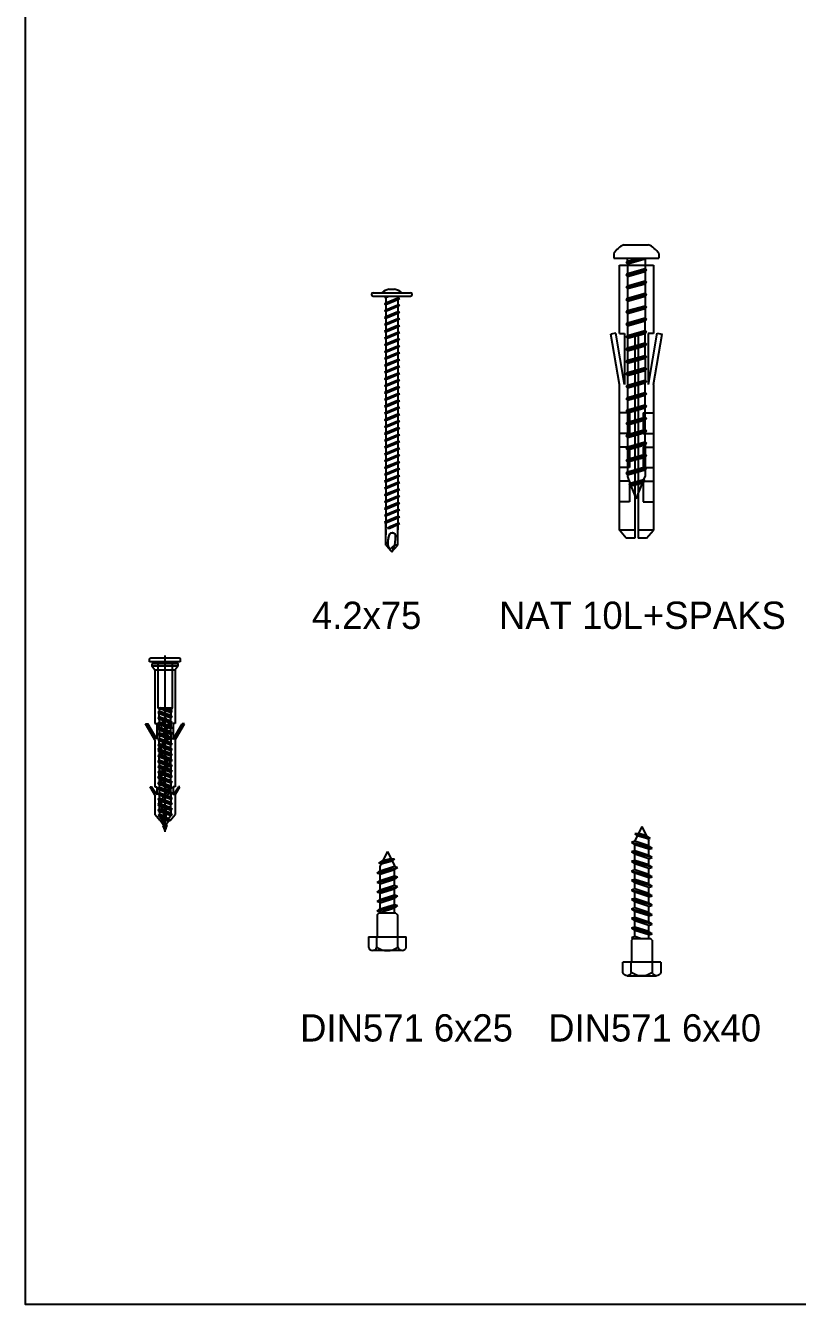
# Model space of a CAD drawing. Extents: x -395 to 1364, y -31 to 719.
# Drawn here: x -395.4 to -168.9, y -30.7 to 344.2 of the extents above; entities that cross this region are included whole.
import ezdxf

# ---------------------------------------------------------------- set-up
doc = ezdxf.new("R2010")
doc.units = 0
doc.layers.get('0').update_dxf_attribs({"linetype": 'CONTINUOUS'})
for name, color, linetype in [('FASTENERS', 255, 'CONTINUOUS'), ('HIDDEN', 251, 'Continuous'), ('SCREWS', 7, 'CONTINUOUS')]:
    doc.layers.add(name, color=color, linetype=linetype)

# ---------------------------------------------------------------- blocks, each defined once
blk = doc.blocks.new('*U0')
for p, q in [((-2.46, 21.66), (2.1, 22.9)), ((0, 25), (-1.29, 22.42)), ((-1.29, 22.42), (0.99, 23.02)), ((0, 25), (0.99, 23.02)), ((0.97, 23.01), (2.1, 22.9)), ((2.1, 22.9), (1.37, 22.27)), ((-3, 18.71), (3, 20.37)), ((-3, 18.71), (-2.08, 19.37)), ((-2.46, 21.66), (-1.29, 22.42)), ((-1.79, 21.43), (-2.46, 21.66)), ((-1.79, 21.43), (-2.08, 20.85)), ((-2.08, 19.37), (-2.08, 20.85)), ((-2.08, 19.37), (2.08, 20.71)), ((-2.08, 18.37), (2.08, 19.71)), ((-1.79, 21.43), (1.37, 22.27)), ((1.37, 22.27), (2.08, 20.85)), ((2.08, 20.71), (2.08, 20.85)), ((2.08, 20.71), (3, 20.37)), ((3, 20.37), (2.08, 19.71)), ((2.08, 17.91), (2.08, 19.71)), ((-2.08, 18.37), (-3, 18.71)), ((-3, 15.92), (3, 17.57)), ((-3, 15.92), (-2.08, 16.57)), ((-2.08, 15.58), (-3, 15.92)), ((-2.08, 16.57), (-2.08, 18.37)), ((-2.08, 16.57), (2.08, 17.91)), ((-2.08, 15.58), (2.08, 16.92)), ((-2.08, 13.78), (-2.08, 15.58)), ((-2.08, 13.78), (2.08, 15.12)), ((2.08, 17.91), (3, 17.57)), ((3, 17.57), (2.08, 16.92)), ((2.08, 15.12), (2.08, 16.92)), ((2.08, 15.12), (3, 14.78)), ((-3, 13.12), (3, 14.78)), ((-3, 13.12), (-2.08, 13.78)), ((-2.08, 12.78), (-3, 13.12)), ((-3, 10.33), (3, 11.99)), ((-2.08, 12.78), (2.08, 14.12)), ((-2.08, 10.99), (-2.08, 12.78)), ((-2.08, 10.99), (2.08, 12.33)), ((-2.08, 9.99), (2.08, 11.33)), ((3, 14.78), (2.08, 14.12)), ((2.08, 12.33), (2.08, 14.12)), ((2.08, 12.33), (3, 11.99)), ((3, 11.99), (2.08, 11.33)), ((2.08, 9.53), (2.08, 11.33)), ((-3, 10.33), (-2.08, 10.99)), ((-2.08, 9.99), (-3, 10.33)), ((-3, 7.54), (3, 9.19)), ((-3, 7.54), (-2.08, 8.19)), ((-2.08, 7.2), (-3, 7.54)), ((-2.08, 8.19), (-2.08, 9.99)), ((-2.08, 8.19), (2.08, 9.53)), ((-2.08, 7.2), (2.08, 8.54)), ((2.08, 9.53), (3, 9.19)), ((3, 9.19), (2.08, 8.54)), ((2.08, 7), (2.08, 8.54)), ((-3, 6.5), (-2.5, 7)), ((-3, 6.5), (-3, 0)), ((2.5, 7), (-2.5, 7)), ((-2.08, 7), (-2.08, 7.2)), ((2.5, 7), (3, 6.5)), ((3, 6.5), (3, 0)), ((-5.54, 0), (5.54, 0)), ((-5.54, 0), (-5.54, -3)), ((-3.09, -3), (-3.09, 0)), ((3.09, -3), (3.09, 0)), ((5.54, -3), (5.54, 0)), ((4.31, -4), (-4.24, -4))]:
    blk.add_line(p, q)
for centre, radius, start, end in [((-4.31, -2.75), 1.25, 191.4845, 348.5155), ((0, 1.24), 5.25, 233.9555, 306.0445), ((4.31, -2.75), 1.25, 191.5487, 348.4513)]:
    blk.add_arc(centre, radius, start, end)
blk = doc.blocks.new('*U1')
at = {"layer": 'FASTENERS'}
for p, q in [((-4.31, 4), (4.24, 4)), ((-5.54, 3), (-5.54, 0)), ((5.54, 0), (-5.54, 0)), ((-3.09, 3), (-3.09, 0)), ((-3, -6.5), (-3, 0)), ((3, -6.5), (3, 0)), ((3.09, 3), (3.09, 0)), ((5.54, 0), (5.54, 3)), ((-2.5, -7), (-3, -6.5)), ((-2.31, -7), (-3, -7.19)), ((-3, -7.19), (-2.73, -7)), ((-2.08, -7.53), (-3, -7.19)), ((-2.73, -7), (-2.5, -7)), ((-2.5, -7), (2.5, -7)), ((-0.43, -7), (-2.08, -7.53)), ((2.08, -7), (2.08, -7.99)), ((3, -6.5), (2.5, -7)), ((3, -8.33), (-3, -9.99)), ((-3, -9.99), (-2.08, -9.33)), ((-2.08, -10.33), (-3, -9.99)), ((3, -11.12), (-3, -12.78)), ((-2.08, -7.53), (-2.08, -9.33)), ((2.08, -7.99), (-2.08, -9.33)), ((2.08, -8.99), (-2.08, -10.33)), ((-2.08, -10.33), (-2.08, -12.12)), ((2.08, -10.78), (-2.08, -12.12)), ((2.08, -7.99), (3, -8.33)), ((3, -8.33), (2.08, -8.99)), ((2.08, -8.99), (2.08, -10.78)), ((2.08, -10.78), (3, -11.12)), ((3, -11.12), (2.08, -11.78)), ((-3, -12.78), (-2.08, -12.12)), ((-2.08, -13.12), (-3, -12.78)), ((3, -13.91), (-3, -15.57)), ((-3, -15.57), (-2.08, -14.91)), ((2.08, -11.78), (-2.08, -13.12)), ((-2.08, -13.12), (-2.08, -13.37)), ((-2.08, -13.37), (-2.08, -14.91)), ((2.08, -13.57), (-2.08, -14.91)), ((2.08, -14.57), (-2.08, -15.91)), ((2.08, -11.78), (2.08, -13.37)), ((2.08, -13.37), (2.08, -13.57)), ((2.08, -13.57), (3, -13.91)), ((3, -13.91), (2.08, -14.57)), ((2.08, -14.57), (2.08, -16.37)), ((-2.08, -15.91), (-3, -15.57)), ((3, -16.71), (-3, -18.36)), ((-3, -18.36), (-2.08, -17.71)), ((-2.08, -18.7), (-3, -18.36)), ((-2.08, -15.91), (-2.08, -17.71)), ((2.08, -16.37), (-2.08, -17.71)), ((2.08, -17.36), (-2.08, -18.7)), ((-2.08, -18.7), (-2.08, -20.5)), ((2.08, -16.37), (3, -16.71)), ((3, -16.71), (2.08, -17.36)), ((2.08, -17.36), (2.08, -19.16)), ((3, -19.5), (-3, -21.15)), ((-3, -21.15), (-2.08, -20.5)), ((-2.08, -21.49), (-3, -21.15)), ((3, -22.29), (-3, -23.94)), ((2.08, -19.16), (-2.08, -20.5)), ((2.08, -20.15), (-2.08, -21.49)), ((-2.08, -21.49), (-2.08, -21.75)), ((-2.08, -21.75), (-2.08, -23.29)), ((2.08, -21.95), (-2.08, -23.29)), ((2.08, -19.16), (3, -19.5)), ((3, -19.5), (2.08, -20.15)), ((2.08, -20.15), (2.08, -21.75)), ((2.08, -21.75), (2.08, -21.95)), ((2.08, -21.95), (3, -22.29)), ((3, -22.29), (2.08, -22.94)), ((-3, -23.94), (-2.08, -23.29)), ((-2.08, -24.28), (-3, -23.94)), ((3, -25.08), (-3, -26.74)), ((-3, -26.74), (-2.08, -26.08)), ((2.08, -22.94), (-2.08, -24.28)), ((-2.08, -24.28), (-2.08, -26.08)), ((2.08, -24.74), (-2.08, -26.08)), ((2.08, -25.74), (-2.08, -27.08)), ((2.08, -22.94), (2.08, -24.74)), ((2.08, -24.74), (3, -25.08)), ((3, -25.08), (2.08, -25.74)), ((2.08, -25.74), (2.08, -27.53)), ((-2.08, -27.08), (-3, -26.74)), ((3, -27.87), (-3, -29.53)), ((-3, -29.53), (-2.08, -28.87)), ((-2.08, -29.87), (-3, -29.53)), ((-2.08, -27.08), (-2.08, -28.87)), ((2.08, -27.53), (-2.08, -28.87)), ((2.08, -28.53), (-2.08, -29.87)), ((-2.08, -29.87), (-2.08, -31.67)), ((2.08, -27.53), (3, -27.87)), ((3, -27.87), (2.08, -28.53)), ((2.08, -28.53), (2.08, -30.33)), ((3, -30.67), (-3, -32.32)), ((-3, -32.32), (-2.08, -31.67)), ((-2.08, -32.66), (-3, -32.32)), ((3, -33.46), (-3, -35.12)), ((2.08, -30.33), (-2.08, -31.67)), ((2.08, -31.32), (-2.08, -32.66)), ((-2.08, -32.66), (-2.08, -34.46)), ((2.08, -33.12), (-2.08, -34.46)), ((2.08, -30.33), (3, -30.67)), ((3, -30.67), (2.08, -31.32)), ((2.08, -31.32), (2.08, -33.12)), ((2.08, -33.12), (3, -33.46)), ((3, -33.46), (2.08, -34.12)), ((-3, -35.12), (-2.08, -34.46)), ((-2.08, -35.46), (-3, -35.12)), ((2.46, -36.41), (-2.1, -37.65)), ((-2.1, -37.65), (-1.37, -37.02)), ((2.08, -34.12), (-2.08, -35.46)), ((-2.08, -35.46), (-2.08, -35.6)), ((-1.37, -37.02), (-2.08, -35.6)), ((1.79, -36.18), (-1.37, -37.02)), ((1.29, -37.17), (-0.99, -37.77)), ((0, -39.75), (1.29, -37.17)), ((2.46, -36.41), (1.29, -37.17)), ((1.79, -36.18), (2.08, -35.6)), ((1.79, -36.18), (2.46, -36.41)), ((2.08, -34.12), (2.08, -35.6)), ((-0.97, -37.76), (-2.1, -37.65)), ((0, -39.75), (-0.99, -37.77))]:
    blk.add_line(p, q, dxfattribs=at)
for centre, radius, start, end in [((-4.31, 2.75), 1.25, 11.5487, 168.4513), ((0, -1.24), 5.25, 53.9555, 126.0445), ((4.31, 2.75), 1.25, 11.4845, 168.5155)]:
    blk.add_arc(centre, radius, start, end, dxfattribs=at)
blk = doc.blocks.new('*U10')
for p, q in [((-5.5, 1), (5.5, 1)), ((-5.5, 0), (5.5, 0)), ((-2.2, -0.3), (-1.38, 0)), ((-1.8, -0.43), (-0.74, 0)), ((-0.75, 2), (0.75, 2)), ((1.8, -0.55), (1.8, 0)), ((-1.8, 0), (-2.2, -0.3)), ((-2.2, -0.3), (-1.8, -0.43)), ((-2.2, -2.3), (2.2, -0.67)), ((-1.8, -2), (-2.2, -2.3)), ((-2.2, -2.3), (-1.8, -2.43)), ((-2.2, -4.3), (2.2, -2.67)), ((-1.8, -0.43), (-1.8, -2)), ((-1.8, -2), (1.8, -0.55)), ((-1.8, -2.43), (1.8, -0.97)), ((-1.8, -2.43), (-1.8, -4)), ((-1.8, -4), (1.8, -2.55)), ((-1.8, -4.43), (1.8, -2.97)), ((1.8, -0.55), (2.2, -0.67)), ((2.2, -0.67), (1.8, -0.97)), ((1.8, -0.97), (1.8, -2.55)), ((1.8, -2.55), (2.2, -2.67)), ((2.2, -2.67), (1.8, -2.97)), ((1.8, -2.97), (1.8, -4.55)), ((-1.8, -4), (-2.2, -4.3)), ((-2.2, -4.3), (-1.8, -4.43)), ((-2.2, -6.3), (2.2, -4.67)), ((-1.8, -6), (-2.2, -6.3)), ((-2.2, -6.3), (-1.8, -6.43)), ((-2.2, -8.3), (2.2, -6.67)), ((-1.8, -4.43), (-1.8, -6)), ((-1.8, -6), (1.8, -4.55)), ((-1.8, -6.43), (1.8, -4.97)), ((-1.8, -6.43), (-1.8, -8)), ((-1.8, -8), (1.8, -6.55)), ((-1.8, -8.43), (1.8, -6.97)), ((1.8, -4.55), (2.2, -4.67)), ((2.2, -4.67), (1.8, -4.97)), ((1.8, -4.97), (1.8, -6.55)), ((1.8, -6.55), (2.2, -6.67)), ((2.2, -6.67), (1.8, -6.97)), ((1.8, -6.97), (1.8, -8.55)), ((-1.8, -8), (-2.2, -8.3)), ((-2.2, -8.3), (-1.8, -8.43)), ((-2.2, -10.3), (2.2, -8.67)), ((-1.8, -10), (-2.2, -10.3)), ((-2.2, -10.3), (-1.8, -10.43)), ((-2.2, -12.3), (2.2, -10.67)), ((-1.8, -8.43), (-1.8, -10)), ((-1.8, -10), (1.8, -8.55)), ((-1.8, -10.43), (1.8, -8.97)), ((-1.8, -10.43), (-1.8, -12)), ((-1.8, -12), (1.8, -10.55)), ((-1.8, -12.43), (1.8, -10.97)), ((1.8, -8.55), (2.2, -8.67)), ((2.2, -8.67), (1.8, -8.97)), ((1.8, -8.97), (1.8, -10.55)), ((1.8, -10.55), (2.2, -10.67)), ((2.2, -10.67), (1.8, -10.97)), ((1.8, -10.97), (1.8, -12.55)), ((-1.8, -12), (-2.2, -12.3)), ((-2.2, -12.3), (-1.8, -12.43)), ((-2.2, -14.3), (2.2, -12.67)), ((-1.8, -14), (-2.2, -14.3)), ((-2.2, -14.3), (-1.8, -14.43)), ((-2.2, -16.3), (2.2, -14.67)), ((-1.8, -12.43), (-1.8, -14)), ((-1.8, -14), (1.8, -12.55)), ((-1.8, -14.43), (1.8, -12.97)), ((-1.8, -14.43), (-1.8, -16)), ((-1.8, -16), (1.8, -14.55)), ((-1.8, -16.43), (1.8, -14.97)), ((1.8, -12.55), (2.2, -12.67)), ((2.2, -12.67), (1.8, -12.97)), ((1.8, -12.97), (1.8, -14.55)), ((1.8, -14.55), (2.2, -14.67)), ((2.2, -14.67), (1.8, -14.97)), ((1.8, -14.97), (1.8, -16.55)), ((-1.8, -16), (-2.2, -16.3)), ((-2.2, -16.3), (-1.8, -16.43)), ((-2.2, -18.3), (2.2, -16.67)), ((-1.8, -18), (-2.2, -18.3)), ((-2.2, -18.3), (-1.8, -18.43)), ((-2.2, -20.3), (2.2, -18.67)), ((-1.8, -16.43), (-1.8, -18)), ((-1.8, -18), (1.8, -16.55)), ((-1.8, -18.43), (1.8, -16.97)), ((-1.8, -18.43), (-1.8, -20)), ((-1.8, -20), (1.8, -18.55)), ((1.8, -16.55), (2.2, -16.67)), ((2.2, -16.67), (1.8, -16.97)), ((1.8, -16.97), (1.8, -18.55)), ((1.8, -18.55), (2.2, -18.67)), ((2.2, -18.67), (1.8, -18.97)), ((-1.8, -20), (-2.2, -20.3)), ((-2.2, -20.3), (-1.8, -20.43)), ((-2.2, -22.3), (2.2, -20.67)), ((-1.8, -22), (-2.2, -22.3)), ((-2.2, -22.3), (-1.8, -22.43)), ((-1.8, -20.43), (1.8, -18.97)), ((-1.8, -20.43), (-1.8, -22)), ((-1.8, -22), (1.8, -20.55)), ((-1.8, -22.43), (1.8, -20.97)), ((-1.8, -22.43), (-1.8, -24)), ((1.8, -18.97), (1.8, -20.55)), ((1.8, -20.55), (2.2, -20.67)), ((2.2, -20.67), (1.8, -20.97)), ((1.8, -20.97), (1.8, -22.55)), ((-2.2, -24.3), (2.2, -22.67)), ((-1.8, -24), (-2.2, -24.3)), ((-2.2, -24.3), (-1.8, -24.43)), ((-2.2, -26.3), (2.2, -24.67)), ((-1.8, -26), (-2.2, -26.3)), ((-1.8, -24), (1.8, -22.55)), ((-1.8, -24.43), (1.8, -22.97)), ((-1.8, -24.43), (-1.8, -26)), ((-1.8, -26), (1.8, -24.55)), ((-1.8, -26.43), (1.8, -24.97)), ((1.8, -22.55), (2.2, -22.67)), ((2.2, -22.67), (1.8, -22.97)), ((1.8, -22.97), (1.8, -24.55)), ((1.8, -24.55), (2.2, -24.67)), ((2.2, -24.67), (1.8, -24.97)), ((1.8, -24.97), (1.8, -26.55)), ((-2.2, -26.3), (-1.8, -26.43)), ((-2.2, -28.3), (2.2, -26.67)), ((-1.8, -28), (-2.2, -28.3)), ((-2.2, -28.3), (-1.8, -28.43)), ((-2.2, -30.3), (2.2, -28.67)), ((-1.8, -26.43), (-1.8, -28)), ((-1.8, -28), (1.8, -26.55)), ((-1.8, -28.43), (1.8, -26.97)), ((-1.8, -28.43), (-1.8, -30)), ((-1.8, -30), (1.8, -28.55)), ((-1.8, -30.43), (1.8, -28.97)), ((1.8, -26.55), (2.2, -26.67)), ((2.2, -26.67), (1.8, -26.97)), ((1.8, -26.97), (1.8, -28.55)), ((1.8, -28.55), (2.2, -28.67)), ((2.2, -28.67), (1.8, -28.97)), ((1.8, -28.97), (1.8, -30.55)), ((-1.8, -30), (-2.2, -30.3)), ((-2.2, -30.3), (-1.8, -30.43)), ((-2.2, -32.3), (2.2, -30.67)), ((-1.8, -32), (-2.2, -32.3)), ((-2.2, -32.3), (-1.8, -32.43)), ((-2.2, -34.3), (2.2, -32.67)), ((-1.8, -30.43), (-1.8, -32)), ((-1.8, -32), (1.8, -30.55)), ((-1.8, -32.43), (1.8, -30.97)), ((-1.8, -32.43), (-1.8, -34)), ((-1.8, -34), (1.8, -32.55)), ((-1.8, -34.43), (1.8, -32.97)), ((1.8, -30.55), (2.2, -30.67)), ((2.2, -30.67), (1.8, -30.97)), ((1.8, -30.97), (1.8, -32.55)), ((1.8, -32.55), (2.2, -32.67)), ((2.2, -32.67), (1.8, -32.97)), ((1.8, -32.97), (1.8, -34.55)), ((-1.8, -34), (-2.2, -34.3)), ((-2.2, -34.3), (-1.8, -34.43)), ((-2.2, -36.3), (2.2, -34.67)), ((-1.8, -36), (-2.2, -36.3)), ((-2.2, -36.3), (-1.8, -36.43)), ((-2.2, -38.3), (2.2, -36.67)), ((-1.8, -34.43), (-1.8, -36)), ((-1.8, -36), (1.8, -34.55)), ((-1.8, -36.43), (1.8, -34.97)), ((-1.8, -36.43), (-1.8, -38)), ((-1.8, -38), (1.8, -36.55)), ((-1.8, -38.43), (1.8, -36.97)), ((1.8, -34.55), (2.2, -34.67)), ((2.2, -34.67), (1.8, -34.97)), ((1.8, -34.97), (1.8, -36.55)), ((1.8, -36.55), (2.2, -36.67)), ((2.2, -36.67), (1.8, -36.97)), ((1.8, -36.97), (1.8, -38.55)), ((-1.8, -38), (-2.2, -38.3)), ((-2.2, -38.3), (-1.8, -38.43)), ((-2.2, -40.3), (2.2, -38.67)), ((-1.8, -40), (-2.2, -40.3)), ((-2.2, -40.3), (-1.8, -40.43)), ((-2.2, -42.3), (2.2, -40.67)), ((-1.8, -38.43), (-1.8, -40)), ((-1.8, -40), (1.8, -38.55)), ((-1.8, -40.43), (1.8, -38.97)), ((-1.8, -40.43), (-1.8, -42)), ((-1.8, -42), (1.8, -40.55)), ((-1.8, -42.43), (1.8, -40.97)), ((1.8, -38.55), (2.2, -38.67)), ((2.2, -38.67), (1.8, -38.97)), ((1.8, -38.97), (1.8, -40.55)), ((1.8, -40.55), (2.2, -40.67)), ((2.2, -40.67), (1.8, -40.97)), ((1.8, -40.97), (1.8, -42.55)), ((-1.8, -42), (-2.2, -42.3)), ((-2.2, -42.3), (-1.8, -42.43)), ((-2.2, -44.3), (2.2, -42.67)), ((-1.8, -44), (-2.2, -44.3)), ((-2.2, -44.3), (-1.8, -44.43)), ((-2.2, -46.3), (2.2, -44.67)), ((-1.8, -42.43), (-1.8, -44)), ((-1.8, -44), (1.8, -42.55)), ((-1.8, -44.43), (1.8, -42.97)), ((-1.8, -44.43), (-1.8, -46)), ((-1.8, -46), (1.8, -44.55)), ((-1.8, -46.43), (1.8, -44.97)), ((1.8, -42.55), (2.2, -42.67)), ((2.2, -42.67), (1.8, -42.97)), ((1.8, -42.97), (1.8, -44.55)), ((1.8, -44.55), (2.2, -44.67)), ((2.2, -44.67), (1.8, -44.97)), ((1.8, -44.97), (1.8, -46.55)), ((-1.8, -46), (-2.2, -46.3)), ((-2.2, -46.3), (-1.8, -46.43)), ((-2.2, -48.3), (2.2, -46.67)), ((-1.8, -48), (-2.2, -48.3)), ((-2.2, -48.3), (-1.8, -48.43)), ((-2.2, -50.3), (2.2, -48.67)), ((-1.8, -46.43), (-1.8, -48)), ((-1.8, -48), (1.8, -46.55)), ((-1.8, -48.43), (1.8, -46.97)), ((-1.8, -48.43), (-1.8, -50)), ((-1.8, -50), (1.8, -48.55)), ((1.8, -46.55), (2.2, -46.67)), ((2.2, -46.67), (1.8, -46.97)), ((1.8, -46.97), (1.8, -48.55)), ((1.8, -48.55), (2.2, -48.67)), ((2.2, -48.67), (1.8, -48.97)), ((-1.8, -50), (-2.2, -50.3)), ((-2.2, -50.3), (-1.8, -50.43)), ((-2.2, -52.3), (2.2, -50.67)), ((-1.8, -52), (-2.2, -52.3)), ((-2.2, -52.3), (-1.8, -52.43)), ((-1.8, -50.43), (1.8, -48.97)), ((-1.8, -50.43), (-1.8, -52)), ((-1.8, -52), (1.8, -50.55)), ((-1.8, -52.43), (1.8, -50.97)), ((-1.8, -52.43), (-1.8, -54)), ((1.8, -48.97), (1.8, -50.55)), ((1.8, -50.55), (2.2, -50.67)), ((2.2, -50.67), (1.8, -50.97)), ((1.8, -50.97), (1.8, -52.55)), ((-2.2, -54.3), (2.2, -52.67)), ((-1.8, -54), (-2.2, -54.3)), ((-2.2, -54.3), (-1.8, -54.43)), ((-2.2, -56.3), (2.2, -54.67)), ((-1.8, -56), (-2.2, -56.3)), ((-1.8, -54), (1.8, -52.55)), ((-1.8, -54.43), (1.8, -52.97)), ((-1.8, -54.43), (-1.8, -56)), ((-1.8, -56), (1.8, -54.55)), ((-1.8, -56.43), (1.8, -54.97)), ((1.8, -52.55), (2.2, -52.67)), ((2.2, -52.67), (1.8, -52.97)), ((1.8, -52.97), (1.8, -54.55)), ((1.8, -54.55), (2.2, -54.67)), ((2.2, -54.67), (1.8, -54.97)), ((1.8, -54.97), (1.8, -56.55)), ((-2.2, -56.3), (-1.8, -56.43)), ((-2.2, -58.3), (2.2, -56.67)), ((-1.8, -58), (-2.2, -58.3)), ((-2.2, -58.3), (-1.8, -58.43)), ((-2.2, -60.3), (2.2, -58.67)), ((-1.8, -56.43), (-1.8, -58)), ((-1.8, -58), (1.8, -56.55)), ((-1.8, -58.43), (1.8, -56.97)), ((-1.8, -58.43), (-1.8, -60)), ((-1.8, -60), (1.8, -58.55)), ((-1.8, -60.43), (1.8, -58.97)), ((1.8, -56.55), (2.2, -56.67)), ((2.2, -56.67), (1.8, -56.97)), ((1.8, -56.97), (1.8, -58.55)), ((1.8, -58.55), (2.2, -58.67)), ((2.2, -58.67), (1.8, -58.97)), ((1.8, -58.97), (1.8, -60.55)), ((-1.8, -60), (-2.2, -60.3)), ((-2.2, -60.3), (-1.8, -60.43)), ((-2.2, -62.3), (2.2, -60.67)), ((-1.8, -62), (-2.2, -62.3)), ((-2.2, -62.3), (-1.8, -62.43)), ((-2.2, -64.3), (2.2, -62.67)), ((-1.8, -60.43), (-1.8, -62)), ((-1.8, -62), (1.8, -60.55)), ((-1.8, -62.43), (1.8, -60.97)), ((-1.8, -62.43), (-1.8, -64)), ((-1.8, -64), (1.8, -62.55)), ((-1.8, -64.43), (1.8, -62.97)), ((1.8, -60.55), (2.2, -60.67)), ((2.2, -60.67), (1.8, -60.97)), ((1.8, -60.97), (1.8, -62.55)), ((1.8, -62.55), (2.2, -62.67)), ((2.2, -62.67), (1.8, -62.97)), ((1.8, -62.97), (1.8, -64.55)), ((-1.8, -64), (-2.2, -64.3)), ((-2.2, -64.3), (-1.8, -64.43)), ((-2.2, -66.3), (2.2, -64.67)), ((-1.8, -66), (-2.2, -66.3)), ((-2.2, -66.3), (-1.8, -66.43)), ((-1.8, -64.43), (-1.8, -66)), ((-1.8, -66), (1.8, -64.55)), ((-1.8, -66.43), (1.8, -64.97)), ((-1.8, -73), (-1.8, -66.43)), ((-1.8, -66.43), (-1.8, -68)), ((-1.31, -68), (2.2, -66.68)), ((-1.31, -68), (-0.3, -67.46)), ((-0.62, -68), (1.8, -66.97)), ((-0.3, -67.46), (1.8, -66.55)), ((1.8, -64.55), (2.2, -64.67)), ((2.2, -64.67), (1.8, -64.97)), ((1.8, -64.97), (1.8, -66.55)), ((1.8, -64.97), (1.8, -66.55)), ((1.8, -66.55), (2.2, -66.68)), ((1.8, -66.55), (2.2, -66.67)), ((2.2, -66.67), (1.8, -66.97)), ((2.2, -66.68), (1.8, -66.97)), ((1.8, -73), (1.8, -66.97)), ((1.8, -66.97), (1.8, -68.55)), ((-1.8, -68.43), (-1.8, -70)), ((-1.31, -68), (-0.62, -68)), ((-1.8, -73), (0, -75)), ((0, -75), (1.8, -73)), ((0.8, -73), (0, -75)), ((1.8, -73), (0.8, -73))]:
    blk.add_line(p, q)
blk.add_lwpolyline([(-0.4, -74.55), (-0.4, -74.55), (-0.47, -74.43), (-0.54, -74.29), (-0.61, -74.15), (-0.69, -74), (-0.76, -73.85), (-0.82, -73.7), (-0.89, -73.55), (-0.94, -73.4), (-0.98, -73.25), (-1.02, -73.11), (-1.05, -72.97), (-1.07, -72.83), (-1.08, -72.69), (-1.09, -72.54), (-1.09, -72.4), (-1.09, -72.24), (-1.08, -72.08), (-1.07, -71.91), (-1.06, -71.74), (-1.04, -71.57), (-1.01, -71.4), (-0.98, -71.23), (-0.95, -71.06), (-0.92, -70.89), (-0.88, -70.73), (-0.84, -70.58), (-0.79, -70.43), (-0.75, -70.29), (-0.7, -70.16), (-0.66, -70.04), (-0.62, -69.93), (-0.58, -69.83), (-0.54, -69.75), (-0.5, -69.68), (-0.47, -69.62), (-0.44, -69.57), (-0.4, -69.52), (-0.37, -69.49), (-0.33, -69.46), (-0.28, -69.43), (-0.23, -69.41), (-0.18, -69.4), (-0.12, -69.38), (-0.07, -69.37), (-0.01, -69.36), (0.05, -69.36), (0.11, -69.36), (0.17, -69.36), (0.22, -69.37), (0.27, -69.38), (0.32, -69.39), (0.37, -69.4), (0.41, -69.42), (0.46, -69.44), (0.5, -69.46), (0.54, -69.49), (0.59, -69.51), (0.64, -69.54), (0.68, -69.58), (0.73, -69.62), (0.77, -69.66), (0.82, -69.71), (0.86, -69.77), (0.9, -69.84), (0.94, -69.92), (0.97, -70.03), (1, -70.21), (1, -70.48), (0.99, -70.87), (0.96, -71.4), (0.9, -72.1), (0.8, -73), (-0.58, -74.22), (-1.04, -73.36), (-1.14, -72.31), (-0.95, -70.84), (-0.54, -69.69), (-0.34, -69.4), (0.21, -69.33), (0.54, -69.46), (0.92, -69.74), (1.1, -70.31), (0.8, -73)])
for centre, radius, start, end in [((-5.5, 0.5), 0.5, 90, 270), ((0, -2.72), 4.78, 99.0311, 128.8939), ((0, -2.72), 4.78, 51.1061, 80.9689), ((5.5, 0.5), 0.5, 270, 90)]:
    blk.add_arc(centre, radius, start, end)
blk = doc.blocks.new('_______SORMAT_10X80')
for p, q in [((180.77, 226.62), (180.77, 246.62)), ((180.77, 246.62), (190.77, 246.62)), ((190.77, 246.62), (190.77, 226.62)), ((179.72, 226.65), (178.24, 226.4)), ((180.77, 211.62), (178.24, 226.4)), ((182.25, 211.62), (179.72, 226.65)), ((180.77, 226.62), (182.27, 226.62)), ((182.27, 226.62), (182.27, 211.62)), ((185.27, 226.62), (185.27, 166.62)), ((185.27, 226.62), (186.27, 226.62)), ((186.27, 226.62), (186.27, 166.62)), ((189.27, 226.62), (189.27, 211.62)), ((190.77, 226.62), (189.27, 226.62)), ((189.3, 211.62), (191.82, 226.65)), ((190.77, 211.62), (193.3, 226.4)), ((191.82, 226.65), (193.3, 226.4)), ((180.77, 168.93), (180.77, 211.62)), ((190.77, 211.62), (190.77, 168.93)), ((183.77, 203.27), (180.77, 203.27)), ((183.77, 203.27), (183.77, 197.27)), ((187.77, 203.27), (187.77, 197.27)), ((187.77, 203.27), (190.77, 203.27)), ((183.77, 197.27), (180.77, 197.27)), ((187.77, 197.27), (190.77, 197.27)), ((183.77, 193.27), (180.77, 193.27)), ((183.77, 193.27), (183.77, 187.27)), ((187.77, 193.27), (187.77, 187.27)), ((187.77, 193.27), (190.77, 193.27)), ((183.77, 187.27), (180.77, 187.27)), ((187.77, 187.27), (190.77, 187.27)), ((183.77, 183.27), (180.77, 183.27)), ((183.77, 183.27), (183.77, 177.27)), ((187.77, 183.27), (187.77, 177.27)), ((187.77, 183.27), (190.77, 183.27)), ((183.77, 177.27), (180.77, 177.27)), ((187.77, 177.27), (190.77, 177.27)), ((185.27, 168.93), (180.77, 168.93)), ((182.77, 166.62), (180.77, 168.93)), ((190.77, 168.93), (186.27, 168.93)), ((188.77, 166.62), (190.77, 168.93)), ((185.27, 166.62), (182.77, 166.62)), ((188.77, 166.62), (186.27, 166.62))]:
    blk.add_line(p, q)
blk = doc.blocks.new('JH')
for p, q in [((11.96, 7.83), (19.16, 7.83)), ((8.96, 5.23), (8.96, 3.83)), ((8.96, 3.83), (22.16, 3.83)), ((12.56, 2.58), (17.68, 3.83)), ((12.96, 3.04), (16.32, 3.83)), ((12.96, 3.04), (12.96, 3.83)), ((18.31, 3.83), (18.16, 3.65)), ((22.16, 5.23), (22.16, 3.83)), ((12.96, 3.04), (12.56, 2.58)), ((12.96, 2.19), (12.56, 2.58)), ((12.56, -1.07), (18.56, 0.46)), ((12.96, 2.19), (18.16, 3.65)), ((12.96, 2.19), (12.96, -0.61)), ((12.96, -0.61), (18.16, 0.85)), ((18.16, 3.65), (18.16, 0.85)), ((18.16, 0.85), (18.56, 0.46)), ((18.56, 0.46), (18.16, 0)), ((12.96, -0.61), (12.56, -1.07)), ((12.96, -1.46), (12.56, -1.07)), ((12.56, -4.67), (18.56, -3.14)), ((12.96, -1.46), (18.16, 0)), ((12.96, -1.46), (12.96, -4.21)), ((12.96, -4.21), (18.16, -2.75)), ((12.96, -5.06), (18.16, -3.6)), ((18.16, 0), (18.16, -2.75)), ((18.16, -2.75), (18.56, -3.14)), ((18.56, -3.14), (18.16, -3.6)), ((18.16, -3.6), (18.16, -6.4)), ((12.96, -4.21), (12.56, -4.67)), ((12.96, -5.06), (12.56, -4.67)), ((12.56, -8.32), (18.56, -6.79)), ((12.96, -5.06), (12.96, -7.86)), ((12.96, -7.86), (18.16, -6.4)), ((12.96, -8.71), (18.16, -7.26)), ((18.16, -6.4), (18.56, -6.79)), ((18.56, -6.79), (18.16, -7.26)), ((18.16, -7.26), (18.16, -10.06)), ((12.96, -7.86), (12.56, -8.32)), ((12.96, -8.71), (12.56, -8.32)), ((12.56, -11.98), (18.56, -10.44)), ((12.96, -8.71), (12.96, -11.51)), ((12.96, -11.51), (18.16, -10.06)), ((12.96, -12.36), (18.16, -10.91)), ((18.16, -10.06), (18.56, -10.44)), ((18.56, -10.44), (18.16, -10.91)), ((18.16, -10.91), (18.16, -13.66)), ((12.96, -11.51), (12.56, -11.98)), ((12.96, -12.36), (12.56, -11.98)), ((12.56, -15.58), (18.56, -14.04)), ((12.96, -12.36), (12.96, -15.11)), ((12.96, -15.11), (18.16, -13.66)), ((12.96, -15.96), (18.16, -14.51)), ((18.16, -13.66), (18.56, -14.04)), ((18.56, -14.04), (18.16, -14.51)), ((18.16, -17.31), (18.16, -14.51)), ((12.96, -15.11), (12.56, -15.58)), ((12.96, -15.96), (12.56, -15.58)), ((12.56, -19.23), (18.56, -17.69)), ((12.96, -15.96), (12.96, -18.76)), ((12.96, -18.76), (18.16, -17.31)), ((12.96, -19.61), (18.16, -18.16)), ((18.16, -17.31), (18.56, -17.69)), ((18.56, -17.69), (18.16, -18.16)), ((18.16, -20.96), (18.16, -18.16)), ((12.96, -18.76), (12.56, -19.23)), ((12.96, -19.61), (12.56, -19.23)), ((12.56, -22.88), (18.56, -21.34)), ((12.96, -22.41), (12.56, -22.88)), ((12.96, -19.61), (12.96, -22.41)), ((12.96, -22.41), (18.16, -20.96)), ((12.96, -23.27), (18.16, -21.81)), ((18.16, -20.96), (18.56, -21.34)), ((18.56, -21.34), (18.16, -21.81)), ((18.16, -24.61), (18.16, -21.81)), ((12.96, -23.27), (12.56, -22.88)), ((12.56, -26.53), (18.56, -25)), ((12.96, -26.07), (12.56, -26.53)), ((12.96, -23.27), (12.96, -26.07)), ((12.96, -26.07), (18.16, -24.61)), ((12.96, -26.92), (18.16, -25.46)), ((18.16, -24.61), (18.56, -25)), ((18.56, -25), (18.16, -25.46)), ((18.16, -25.46), (18.16, -28.21)), ((12.96, -26.92), (12.56, -26.53)), ((12.56, -30.13), (18.56, -28.6)), ((12.96, -29.67), (12.56, -30.13)), ((12.96, -26.92), (12.96, -29.67)), ((12.96, -29.67), (18.16, -28.21)), ((12.96, -30.52), (18.16, -29.06)), ((18.16, -28.21), (18.56, -28.6)), ((18.56, -28.6), (18.16, -29.06)), ((18.16, -29.06), (18.16, -31.86)), ((12.96, -30.52), (12.56, -30.13)), ((12.56, -33.78), (18.56, -32.25)), ((12.96, -33.32), (12.56, -33.78)), ((12.96, -30.52), (12.96, -33.32)), ((12.96, -33.32), (18.16, -31.86)), ((12.96, -34.17), (18.16, -32.71)), ((18.16, -31.86), (18.56, -32.25)), ((18.56, -32.25), (18.16, -32.71)), ((18.16, -35.46), (18.16, -32.71)), ((12.96, -34.17), (12.56, -33.78)), ((12.56, -37.38), (18.56, -35.85)), ((12.96, -36.92), (12.56, -37.38)), ((12.96, -37.77), (12.56, -37.38)), ((12.96, -34.17), (12.96, -36.92)), ((12.96, -36.92), (18.16, -35.46)), ((12.96, -37.77), (18.16, -36.31)), ((18.16, -35.46), (18.56, -35.85)), ((18.56, -35.85), (18.16, -36.31)), ((18.16, -39.11), (18.16, -36.31)), ((12.56, -41.03), (18.56, -39.5)), ((12.96, -40.57), (12.56, -41.03)), ((12.96, -41.42), (12.56, -41.03)), ((12.96, -37.77), (12.96, -40.57)), ((12.96, -40.57), (18.16, -39.11)), ((12.96, -41.42), (18.16, -39.96)), ((18.16, -39.11), (18.56, -39.5)), ((18.56, -39.5), (18.16, -39.96)), ((18.16, -42.71), (18.16, -39.96)), ((12.56, -44.63), (18.56, -43.1)), ((12.96, -44.17), (12.56, -44.63)), ((12.96, -45.02), (12.56, -44.63)), ((12.96, -41.42), (12.96, -44.17)), ((12.96, -44.17), (18.16, -42.71)), ((12.96, -45.02), (18.16, -43.56)), ((18.16, -42.71), (18.56, -43.1)), ((18.56, -43.1), (18.16, -43.56)), ((18.16, -46.36), (18.16, -43.56)), ((12.56, -48.28), (18.56, -46.75)), ((12.96, -47.82), (12.56, -48.28)), ((12.96, -48.67), (12.56, -48.28)), ((12.96, -45.02), (12.96, -47.82)), ((12.96, -47.82), (18.16, -46.36)), ((12.96, -48.67), (18.16, -47.21)), ((12.96, -48.67), (12.96, -51.42)), ((18.16, -46.36), (18.56, -46.75)), ((18.56, -46.75), (18.16, -47.21)), ((18.16, -49.96), (18.16, -47.21)), ((12.56, -51.88), (18.56, -50.35)), ((12.96, -51.42), (12.56, -51.88)), ((12.96, -52.27), (12.56, -51.88)), ((12.96, -51.42), (18.16, -49.96)), ((12.96, -52.27), (18.16, -50.81)), ((12.96, -52.27), (12.96, -55.02)), ((18.16, -49.96), (18.56, -50.35)), ((18.56, -50.35), (18.16, -50.81)), ((18.16, -50.81), (18.16, -53.56)), ((12.56, -55.48), (18.56, -53.95)), ((12.96, -55.02), (12.56, -55.48)), ((12.96, -55.87), (12.56, -55.48)), ((12.96, -55.02), (18.16, -53.56)), ((12.96, -55.87), (18.16, -54.41)), ((12.96, -55.87), (12.96, -58.77)), ((18.16, -53.56), (18.56, -53.95)), ((18.56, -53.95), (18.16, -54.41)), ((18.16, -54.41), (18.16, -57.31)), ((12.56, -59.23), (18.56, -57.7)), ((12.96, -58.77), (12.56, -59.23)), ((12.96, -59.62), (12.56, -59.23)), ((12.96, -58.77), (18.16, -57.31)), ((12.96, -59.62), (18.16, -58.16)), ((12.96, -59.62), (12.96, -60.17)), ((18.16, -57.31), (18.56, -57.7)), ((18.56, -57.7), (18.16, -58.16)), ((18.16, -58.16), (18.16, -60.17)), ((12.96, -60.17), (13.72, -62.09)), ((13.47, -62.54), (18.07, -61.45)), ((13.72, -62.09), (13.47, -62.54)), ((13.47, -62.54), (14.02, -62.83)), ((13.72, -62.09), (17.81, -61.04)), ((14.02, -62.83), (17.41, -62.04)), ((14.02, -62.83), (15.56, -66.67)), ((15.56, -66.67), (17.41, -62.04)), ((17.41, -62.04), (18.07, -61.45)), ((17.81, -61.04), (18.16, -60.17)), ((18.07, -61.45), (17.81, -61.04))]:
    blk.add_line(p, q)
for centre, start, end in [((14.77, 1.55), 114.1358, 147.6765), ((16.34, 1.55), 32.3235, 65.8642)]:
    blk.add_arc(centre, 6.88, start, end)
blk = doc.blocks.new('*U53')
at = {"layer": 'SCREWS'}
for p, q in [((-3.55, 4.15), (-3.55, -4.15)), ((-2.35, 4.5), (-3.2, 4.5)), ((-2.35, -4.5), (-2.35, 4.5)), ((-1.2, 3.9), (-1.2, 0)), ((-1.2, 3.9), (0, 3)), ((20.53, 3), (15.85, 5.7)), ((15.85, 5.7), (15.85, 5)), ((20.37, 2.4), (15.85, 5.01)), ((36.68, 3), (34.34, 4.35)), ((34.34, 4.35), (34.34, 4)), ((36.68, 2.4), (34.34, 4)), ((-2.35, 2.1), (11.13, 2.1)), ((-2.35, 0), (-2.35, 1.5)), ((0, 3), (15.73, 3)), ((0, 3), (0, -3)), ((11.13, 2.1), (11.29, 1.75)), ((11.13, 2.1), (11.13, -2.1)), ((12.23, -2.1), (11.13, 1.33)), ((11.82, -1.75), (11.13, 0.15)), ((11.29, 1.75), (12.12, 1.75)), ((12.57, -1.75), (11.29, 1.75)), ((12.12, 1.75), (12.46, 2.1)), ((13.4, -1.75), (12.12, 1.75)), ((12.46, 2.1), (12.87, 1.75)), ((13.8, -2.1), (12.46, 2.1)), ((13.74, 1.75), (12.87, 1.75)), ((14.14, -1.75), (12.87, 1.75)), ((13.74, 1.75), (14.08, 2.1)), ((15.02, -1.75), (13.74, 1.75)), ((14.08, 2.1), (14.49, 1.75)), ((15.42, -2.1), (14.08, 2.1)), ((14.33, 1.89), (14.49, 1.75)), ((15.42, -2.1), (14.33, 1.33)), ((15.02, -1.75), (14.33, 0.15)), ((14.49, 1.75), (15.32, 1.75)), ((15.76, -1.75), (14.49, 1.75)), ((15.76, -1.75), (14.49, 1.75)), ((15.32, 1.75), (15.66, 2.1)), ((16.59, -1.75), (15.32, 1.75)), ((15.66, 2.1), (16.06, 1.75)), ((17, -2.1), (15.66, 2.1)), ((16.94, 1.75), (16.06, 1.75)), ((17.34, -1.75), (16.06, 1.75)), ((16.94, 1.75), (17.28, 2.1)), ((18.21, -1.75), (16.94, 1.75)), ((17.28, 2.1), (17.68, 1.75)), ((18.62, -2.1), (17.28, 2.1)), ((17.68, 1.75), (18.51, 1.75)), ((18.96, -1.75), (17.68, 1.75)), ((18.53, 0.36), (17.8, 0.36)), ((18.51, 1.75), (18.85, 2.1)), ((19.79, -1.75), (18.51, 1.75)), ((18.85, 2.1), (19.26, 1.75)), ((20.19, -2.1), (18.85, 2.1)), ((19.26, 1.75), (20.09, 1.75)), ((20.53, -1.75), (19.26, 1.75)), ((20.09, 1.75), (20.43, 2.1)), ((21.36, -1.75), (20.09, 1.75)), ((21.77, -2.1), (20.43, 2.1)), ((20.43, 2.1), (20.83, 1.75)), ((20.53, 3), (34.28, 3)), ((22.11, -1.75), (20.83, 1.75)), ((21.71, 1.75), (20.83, 1.75)), ((21.71, 1.75), (22.05, 2.1)), ((22.98, -1.75), (21.71, 1.75)), ((23.39, -2.1), (22.05, 2.1)), ((22.05, 2.1), (22.45, 1.75)), ((23.73, -1.75), (22.45, 1.75)), ((22.45, 1.75), (23.28, 1.75)), ((23.28, 1.75), (23.62, 2.1)), ((24.56, -1.75), (23.28, 1.75)), ((24.96, -2.1), (23.62, 2.1)), ((23.62, 2.1), (24.03, 1.75)), ((25.3, -1.75), (24.03, 1.75)), ((24.03, 1.75), (24.86, 1.75)), ((24.86, 1.75), (25.2, 2.1)), ((26.13, -1.75), (24.86, 1.75)), ((26.54, -2.1), (25.2, 2.1)), ((25.2, 2.1), (25.6, 1.75)), ((26.88, -1.75), (25.6, 1.75)), ((26.48, 1.75), (25.6, 1.75)), ((26.48, 1.75), (26.82, 2.1)), ((27.75, -1.75), (26.48, 1.75)), ((28.16, -2.1), (26.82, 2.1)), ((26.82, 2.1), (27.22, 1.75)), ((28.5, -1.75), (27.22, 1.75)), ((27.22, 1.75), (28.05, 1.75)), ((28.05, 1.75), (28.39, 2.1)), ((29.33, -1.75), (28.05, 1.75)), ((29.73, -2.1), (28.39, 2.1)), ((28.39, 2.1), (28.8, 1.75)), ((30.07, -1.75), (28.8, 1.75)), ((28.8, 1.75), (29.63, 1.75)), ((29.63, 1.75), (29.97, 2.1)), ((30.9, -1.75), (29.63, 1.75)), ((31.31, -2.1), (29.97, 2.1)), ((29.97, 2.1), (30.37, 1.75)), ((31.65, -1.75), (30.37, 1.75)), ((31.25, 1.75), (30.37, 1.75)), ((31.25, 1.75), (31.59, 2.1)), ((32.52, -1.75), (31.25, 1.75)), ((32.93, -2.1), (31.59, 2.1)), ((31.59, 2.1), (31.99, 1.75)), ((33.27, -1.75), (31.99, 1.75)), ((31.99, 1.75), (32.82, 1.75)), ((32.82, 1.75), (33.16, 2.1)), ((34.1, -1.75), (32.82, 1.75)), ((33.16, 2.1), (33.57, 1.75)), ((34.5, -2.1), (33.16, 2.1)), ((33.57, 1.75), (34.44, 1.75)), ((34.84, -1.75), (33.57, 1.75)), ((34.28, 3), (34.28, 2.4)), ((34.28, 2.4), (36.68, 2.4)), ((34.44, 1.75), (34.78, 2.1)), ((35.72, -1.75), (34.44, 1.75)), ((34.78, 2.1), (35.19, 1.75)), ((36.12, -2.1), (34.78, 2.1)), ((35.19, 1.75), (36.02, 1.75)), ((36.46, -1.75), (35.19, 1.75)), ((36.02, 1.75), (36.36, 2.1)), ((37.29, -1.75), (36.02, 1.75)), ((36.36, 2.1), (36.76, 1.75)), ((37.7, -2.1), (36.36, 2.1)), ((36.68, 3), (42.4, 3)), ((36.76, 1.75), (37.59, 1.75)), ((38.04, -1.75), (36.76, 1.75)), ((37.59, 1.75), (37.93, 2.1)), ((38.87, -1.75), (37.59, 1.75)), ((37.93, 2.1), (38.34, 1.75)), ((39.27, -2.1), (37.93, 2.1)), ((39.21, 1.75), (38.34, 1.75)), ((39.61, -1.75), (38.34, 1.75)), ((39.21, 1.75), (39.55, 2.1)), ((40.49, -1.75), (39.21, 1.75)), ((39.55, 2.1), (39.96, 1.75)), ((40.89, -2.1), (39.55, 2.1)), ((39.96, 1.75), (40.79, 1.75)), ((41.23, -1.75), (39.96, 1.75)), ((40.79, 1.75), (41.12, 2.1)), ((42.06, -1.75), (40.79, 1.75)), ((41.12, 2.1), (41.53, 1.75)), ((42.47, -2.07), (41.12, 2.1)), ((41.53, 1.75), (42.36, 1.62)), ((42.81, -1.75), (41.53, 1.75)), ((42.36, 1.62), (42.7, 1.97)), ((43.64, -1.03), (42.36, 1.62)), ((44.2, 1.5), (42.4, 3)), ((42.7, 1.97), (43.11, 1.62)), ((44.04, -1.38), (42.7, 1.97)), ((43.98, 0.91), (43.11, 1.62)), ((44.38, -1.03), (43.11, 1.62)), ((43.9, 0.36), (43.9, -0.35)), ((43.98, 0.91), (44.32, 1.26)), ((45.26, -0.32), (43.98, 0.91)), ((44.2, 1.5), (44.2, -1.5)), ((44.32, 1.26), (44.73, 0.91)), ((45.66, -0.67), (44.32, 1.26)), ((44.73, 0.91), (45.56, 0.47)), ((46, -0.32), (44.73, 0.91)), ((45.56, 0.47), (45.73, 0.65)), ((45.73, 0.65), (46.88, 0.14)), ((46.88, 0.14), (47.2, 0)), ((46.88, -0.14), (47.2, 0)), ((-2.35, -2.1), (11.13, -2.1)), ((-1.2, -3.9), (0, -3)), ((0, -3), (15.73, -3)), ((11.13, -2.1), (11.82, -1.75)), ((11.82, -1.75), (12.23, -2.1)), ((12.57, -1.75), (12.23, -2.1)), ((12.57, -1.75), (13.4, -1.75)), ((13.4, -1.75), (13.8, -2.1)), ((14.14, -1.75), (13.8, -2.1)), ((15.02, -1.75), (14.14, -1.75)), ((15.02, -1.75), (14.33, -1.75)), ((15.02, -1.75), (15.42, -2.1)), ((15.02, -1.75), (15.42, -2.1)), ((15.76, -1.75), (15.42, -2.1)), ((15.76, -1.75), (15.42, -2.1)), ((15.76, -1.75), (16.59, -1.75)), ((20.37, -2.4), (15.85, -5.01)), ((20.53, -3), (15.85, -5.7)), ((16.59, -1.75), (17, -2.1)), ((17.34, -1.75), (17, -2.1)), ((18.21, -1.75), (17.34, -1.75)), ((18.21, -1.75), (18.62, -2.1)), ((18.96, -1.75), (18.62, -2.1)), ((18.96, -1.75), (19.79, -1.75)), ((19.79, -1.75), (20.19, -2.1)), ((20.53, -1.75), (20.19, -2.1)), ((20.53, -1.75), (21.36, -1.75)), ((20.53, -3), (34.28, -3)), ((20.53, -3), (34.28, -3)), ((21.36, -1.75), (21.77, -2.1)), ((22.11, -1.75), (21.77, -2.1)), ((22.98, -1.75), (22.11, -1.75)), ((22.98, -1.75), (23.39, -2.1)), ((23.73, -1.75), (23.39, -2.1)), ((23.73, -1.75), (24.56, -1.75)), ((24.56, -1.75), (24.96, -2.1)), ((25.3, -1.75), (24.96, -2.1)), ((25.3, -1.75), (26.13, -1.75)), ((26.13, -1.75), (26.54, -2.1)), ((26.88, -1.75), (26.54, -2.1)), ((27.75, -1.75), (26.88, -1.75)), ((27.75, -1.75), (28.16, -2.1)), ((28.5, -1.75), (28.16, -2.1)), ((28.5, -1.75), (29.33, -1.75)), ((29.33, -1.75), (29.73, -2.1)), ((30.07, -1.75), (29.73, -2.1)), ((30.07, -1.75), (30.9, -1.75)), ((30.9, -1.75), (31.31, -2.1)), ((31.65, -1.75), (31.31, -2.1)), ((32.52, -1.75), (31.65, -1.75)), ((32.52, -1.75), (32.93, -2.1)), ((33.27, -1.75), (32.93, -2.1)), ((33.27, -1.75), (34.1, -1.75)), ((34.1, -1.75), (34.5, -2.1)), ((34.28, -3), (34.28, -2.4)), ((34.28, -2.4), (36.68, -2.4)), ((36.68, -2.4), (34.34, -4)), ((36.68, -3), (34.34, -4.35)), ((34.84, -1.75), (34.5, -2.1)), ((35.72, -1.75), (34.84, -1.75)), ((35.72, -1.75), (36.12, -2.1)), ((36.46, -1.75), (36.12, -2.1)), ((36.46, -1.75), (37.29, -1.75)), ((36.68, -3), (42.4, -3)), ((37.29, -1.75), (37.7, -2.1)), ((38.04, -1.75), (37.7, -2.1)), ((38.04, -1.75), (38.87, -1.75)), ((38.87, -1.75), (39.27, -2.1)), ((39.61, -1.75), (39.27, -2.1)), ((40.49, -1.75), (39.61, -1.75)), ((40.49, -1.75), (40.89, -2.1)), ((41.23, -1.75), (40.89, -2.1)), ((41.23, -1.75), (42.06, -1.75)), ((42.06, -1.75), (42.47, -2.07)), ((44.2, -1.5), (42.4, -3)), ((42.81, -1.75), (42.47, -2.07)), ((42.81, -1.75), (43.64, -1.03)), ((43.64, -1.03), (44.04, -1.38)), ((44.38, -1.03), (44.04, -1.38)), ((45.26, -0.32), (44.38, -1.03)), ((45.26, -0.32), (45.66, -0.67)), ((46, -0.32), (45.66, -0.67)), ((46, -0.32), (46.88, -0.14)), ((-3.2, -4.5), (-2.35, -4.5)), ((15.85, -5.7), (15.85, -5)), ((34.34, -4.35), (34.34, -4))]:
    blk.add_line(p, q, dxfattribs=at)
blk.add_lwpolyline([(-1.8, 3.9), (-1.2, 3.9), (-1.2, -3.9), (-1.8, -3.9)], close=True, dxfattribs=at)
for points in [[(-4.18, 0), (47.45, 0)], [(15.11, 0.36), (14.48, 0.36)], [(15.73, 3), (15.73, 2.4), (20.37, 2.4)], [(43.9, 0.36), (41.09, 0.36), (39.3, 2.01), (35.69, -0.76), (31.6, 2.01), (27.24, -0.76), (23.15, 2.01), (19.78, -0.7), (18.53, 0.36), (17.4, 0.36)], [(43.9, -0.35), (41.09, -0.35), (39.3, 1.3), (35.69, -1.47), (31.6, 1.3), (27.24, -1.47), (23.15, 1.3), (19.78, -1.42), (18.53, -0.36), (17.4, -0.36)], [(15.11, -0.36), (14.48, -0.36)], [(15.73, -3), (15.73, -2.4), (20.37, -2.4)]]:
    blk.add_lwpolyline(points, dxfattribs=at)
for centre, radius, start, end in [((-3.2, 4.15), 0.349, 90, 180), ((14.48, 0), 0.36, 90, 270), ((16.25, 0), 1.2, 17.4576, 162.5424), ((16.25, 0), 1.2, 197.4576, 342.5424), ((-3.2, -4.15), 0.349, 180, 270)]:
    blk.add_arc(centre, radius, start, end, dxfattribs=at)

msp = doc.modelspace()

# ---------------------------------------------------------------- linework, layer by layer
at = {"layer": 'HIDDEN'}
msp.add_lwpolyline([(-395.39, 719.09), (439.97, 719.09), (439.97, -30.69), (-395.39, -30.69)], close=True, dxfattribs=at)

# ---------------------------------------------------------------- block references
for name, p in [('JH', (-231.79, 272.14)), ('_______SORMAT_10X80', (-401.96, 27.36)), ('*U10', (-287.93, 264.9)), ('*U0', (-289.24, 77.05))]:
    msp.add_blockref(name, p)
at = {"xscale": -1}
for name, p, rotation in [('*U53', (-354.48, 155.34), 90), ('*U1', (-214.59, 69.62), 180)]:
    msp.add_blockref(name, p, dxfattribs=dict(at, rotation=rotation))

# ---------------------------------------------------------------- texts
for s, p in [('4.2x75', (-311.38, 167.32)), ('NAT 10L+SPAKS', (-256.48, 167.34)), ('DIN571 6х25', (-314.84, 46.38)), ('DIN571 6х40', (-242.06, 46.38))]:
    msp.add_text(s, height=8).set_placement(p)

doc.saveas('drawing.dxf')
